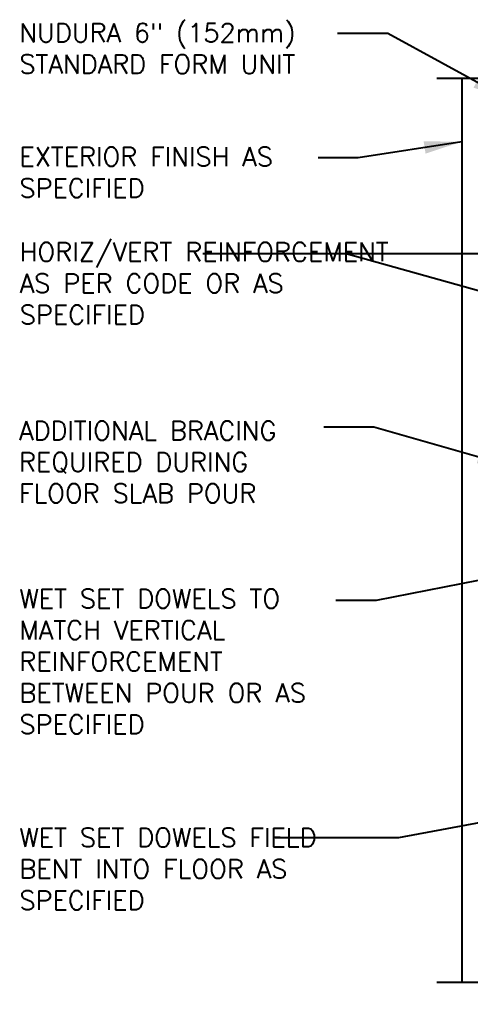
# Model space of a CAD drawing. Header units: inches. Extents: x 172.7 to 222.9, y 86.4 to 146.7.
# Drawn here: x 172.68 to 190.66, y 107.43 to 146.75 of the extents above; entities that cross this region are included whole.
import ezdxf

# ---------------------------------------------------------------- set-up
doc = ezdxf.new("R2010")
doc.units = ezdxf.units.IN
doc.header["$LTSCALE"] = 0.5
doc.header["$MEASUREMENT"] = 0
doc.layers.add('LINE9', color=9, linetype='Continuous')
doc.layers.add('TEXT', color=4, linetype='Continuous')
doc.styles.add('DIM', font='romans.shx', dxfattribs={"width": 0.7})
doc.styles.add('ROMANS', font='romans.shx', dxfattribs={"height": 0.75})
doc.dimstyles.new('ext_8', dxfattribs={"dimscale": 8, "dimtxt": 0.09375, "dimasz": 0.09375, "dimexe": 0.09375, "dimexo": 0.0625, "dimgap": 0.0625, "dimtad": 1, "dimdec": 1, "dimzin": 3, "dimdsep": 46, "dimlunit": 4, "dimtxsty": 'DIM', "dimcen": 0.09, "dimdle": 0.09375, "dimclrt": 4, "dimadec": 0, "dimazin": 0, "dimtfac": 1, "dimtdec": 1, "dimtmove": 2, "dimatfit": 3, "dimfxl": 1, "dimfrac": 2, "dimtolj": 1, "dimtzin": 0, "dimarcsym": 0})

msp = doc.modelspace()

# ---------------------------------------------------------------- linework, layer by layer
at = {"layer": 'LINE9'}
msp.add_line((190.287, 144.426), (190.287, 108.426), dxfattribs=at)
for points in [[(189.287, 144.426), (195.662, 144.426), (196.662, 143.426), (196.662, 145.426), (197.662, 144.426), (203.287, 144.426)], [(189.287, 108.426), (195.662, 108.426), (196.662, 107.426), (196.662, 109.426), (197.662, 108.426), (203.287, 108.426)]]:
    msp.add_lwpolyline(points, dxfattribs=at)

# ---------------------------------------------------------------- texts
at = {"layer": 'TEXT', "char_height": 0.75, "attachment_point": 4, "style": 'ROMANS'}
for s, insert, width in [('NUDURA 6" (152mm) STANDARD FORM UNIT', (172.667, 145.605), 13.9131), ('EXTERIOR FINISH AS SPECIFIED', (172.669, 140.67), 13.18701), ('HORIZ/VERT REINFORCEMENT AS PER CODE OR AS SPECIFIED', (172.683, 136.254), 16.22436), ('ADDITIONAL BRACING REQUIRED DURING FLOOR SLAB POUR', (172.653, 129.138), 12.17415), ('WET SET DOWELS TO MATCH VERTICAL REINFORCEMENT BETWEEN POUR OR AS SPECIFIED', (172.669, 121.194), 13.18701), ('WET SET DOWELS FIELD BENT INTO FLOOR AS SPECIFIED', (172.669, 112.935), 13.18701)]:
    msp.add_mtext(s, dxfattribs=dict(at, insert=insert, width=width))

# ---------------------------------------------------------------- leaders
at = {"layer": 'TEXT'}
for points, override in [([(192.188, 143.542), (187.336, 146.196), (185.339, 146.196)], {"dimasz": 0.1875, "dimtad": 0}), ([(190.287, 141.893), (186.162, 141.25), (184.561, 141.25)], {"dimasz": 0.1875, "dimtad": 0}), ([(196.662, 137.433), (179.976, 137.433)], {"dimasz": 0.1875, "dimtad": 0}), ([(196.783, 134.301), (185.687, 137.433)], {"dimasz": 0.1875, "dimgap": 0.0625, "dimtad": 0}), ([(192.4, 128.916), (186.788, 130.525), (184.791, 130.525)], {"dimasz": 0.1875, "dimtad": 0}), ([(195.272, 125.271), (186.872, 123.628), (185.27, 123.628)], {"dimasz": 0.1875, "dimtad": 0}), ([(196.17, 115.736), (187.764, 114.177), (182.85, 114.177)], {"dimasz": 0.1875, "dimtad": 0})]:
    msp.add_leader(points, dimstyle='ext_8', override=override, dxfattribs=at)

doc.saveas('drawing.dxf')
